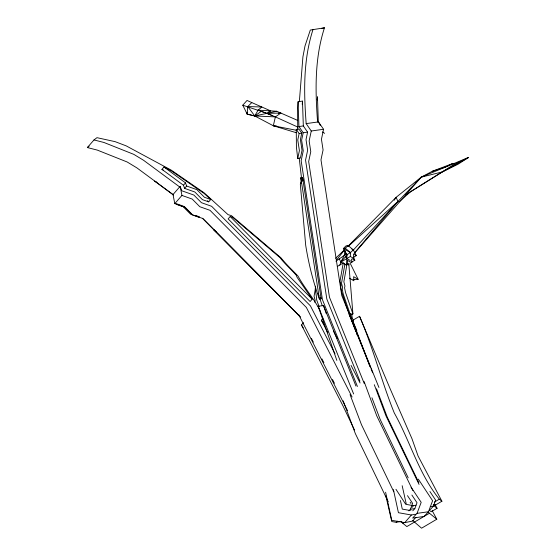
<?xml version="1.0" encoding="UTF-8"?>
<svg xmlns="http://www.w3.org/2000/svg" width="556" height="556" viewBox="0 0 556 556"><rect width="100%" height="100%" fill="white"/><g stroke="black" fill="none" stroke-linecap="round" stroke-linejoin="round"><path stroke-width="0.83" d="M346.464 265.205L346.986 254.655L343.309 248.532L346.096 245.842L348.098 245.53L353.289 249.887L356.375 255.621L353.56 257.282M347.639 264.517L348.807 263.829L348.751 265.017L347.041 263.864L343.858 281.816L344.928 285.944L344.588 287.855L345.554 292.602L352.921 313.918L350.579 315.301L343.212 293.985L342.246 289.238L342.586 287.327L341.516 283.199L344.699 265.247M339.862 265.184L340.932 262.029L350.308 256.497L350.495 252.584L353.289 249.887L351.851 249.081M256.351 116.357L247.17 114.133L247.767 106.543L251.798 102.582L270.577 110.852L276.728 111.269L297.467 120.318M359.906 381.089L326.824 299.052L305.55 160.121L307.649 150.231L306.015 139.563L307.593 132.133L303.326 125.934L302.478 101.109L298.085 101.72L297.564 108.211L297.745 129.513M299.343 101.727L302.909 56.914L304.994 45.988L310.304 30.052L324.468 27.8C314.599 58.345 315.189 90.329 317.594 122.014M302.221 104.347L302.478 101.109M317.212 99.92L317.462 96.772L318.338 122.32M344.831 250.214L344.379 255.135L340.932 262.029L345.776 264.809M315.488 286.173C314.682 290.795 316.774 295.312 316.656 299.913L319.109 306.634M315.516 288.057L314.07 296.209L315.134 300.337L314.8 302.249M345.95 264.837L343.24 262.96L340.001 281.225L341.071 285.353L340.731 287.264L341.669 292.15L347.396 309.018L355.944 331.626M296.265 129.402L299.128 133.558L297.766 139.994L299.399 150.655L297.724 158.523L300.358 158.154L302.033 150.287L300.4 139.625L301.762 133.19L298.899 129.027L296.265 129.402L296.417 147.125L297.724 158.523M298.085 101.72L298.933 126.546L303.194 132.752L301.623 140.181L303.256 150.843L301.157 160.733L322.431 299.663L357.438 386.496M313.042 29.398C303.18 59.944 303.764 91.928 306.168 123.613L311.256 131.007L309.143 140.981L310.776 151.649L308.67 161.546L329.451 297.21L364.298 383.64M306.168 123.613L318.47 121.896L323.557 129.284L321.444 139.257L323.078 149.932L320.979 159.822L341.759 295.486L378.942 387.483M296.313 132.724L273.309 125.753L275.387 116.892L280.843 113.07L267.04 113.341L242.784 105.202L247.01 100.455L251.798 102.582M301.22 181.18L300.337 184.39L305.682 245.189C308.587 263.53 313.028 281.461 319.401 299.024L321.159 298.78L302.575 177.461L300.817 177.711L301.22 181.18L302.978 180.936L302.575 177.461M300.886 183.362L301.54 180.985M408.882 510.874L410.425 509.22L412.622 503.368L407.485 495.646M412.76 510.811L414.818 508.608L417.014 502.756L411.878 495.035M418.327 479.126L432.61 500.741L428.467 511.756L424.068 516.468L412.642 518.074L417.042 513.355L421.184 502.339L411.065 487.167M430.226 509.588L433.367 506.224L435.647 500.15L429.913 491.511M242.784 105.202L247.17 114.133L254.745 115.961L258.067 110.178L261.834 107.002L247.767 106.543L254.745 115.961L273.309 125.753L296.932 130.396M394.204 200.216L396.108 197.317L421.295 177.135L432.283 171.283L452.508 163.603L454.092 163.784M347.097 254.884L340.932 262.029L339.202 258.853M336.331 260.312L344.366 250.075M354.645 252.723L397.964 201.446L421.295 177.135L468.638 157.397L458.033 164.228L442.437 171.894L405.484 194.941M347.542 410.655L299.191 315.641L202.85 218.529L192.647 214.922L185.065 207.284L174.786 203.635L173.013 194.551L136.88 167.87L127.143 161.977L97.307 150.099L87.361 147.555L93.999 139.931L96.966 137.673L115.099 141.648L126.17 145.86L171.109 170.053L204.115 192.793L228.092 214.685L231.379 215.603L280.905 257.762C286.152 264.302 292.234 270.042 298.016 276.075C304.417 287.932 313.779 298.287 319.971 310.429M161.949 169.351L163.992 167.008L171.922 171.276L204.073 193.432L210.731 199.507L208.688 201.849L202.405 199.632L194.836 192.001L184.592 188.366L183.459 185.238L161.949 169.351L163.388 170.129M173.013 194.551L180.165 186.343L181.756 190.764L193.863 195.059L201.432 202.69L211.641 206.304L310.429 305.876L335.018 353.818M183.459 185.238L185.502 182.896L163.992 167.008M184.592 188.366L186.635 186.024L185.502 182.896M174.786 203.635L181.937 195.427L180.165 186.343M230.184 216.548L228.141 218.89L310.123 301.526L312.166 299.184L297.05 277.256L296.237 275.22C291.01 269.194 284.887 264.044 280.029 257.664L232.471 217.187L230.184 216.548L312.166 299.184M354.221 253.425L421.295 177.135L442.437 171.894L468.638 157.397L452.911 165.153L410.62 191.653L399.145 201.835L397.964 201.446L396.108 197.317L347.917 246.336M354.513 430.024L342.913 405.755L301.484 324.968L303.527 322.626M327.811 332.724L321.389 320.2L322.918 318.442M385.892 496.035L391.758 521.535L396.254 522.334L397.276 521.16M411.968 507.44L413.497 505.682L415.902 505.209M385.593 492.22L391.785 520.326L404.733 522.626L411.377 515.002L415.304 514.23M415.916 517.275L412.594 521.083L404.733 522.626M352.893 250.534L397.964 201.446L348.098 246.51M415.325 183.126L421.295 177.135L417.563 180.721M350.336 260.521L346.791 258.575L345.582 256.851L346.986 254.655L350.495 252.584L343.309 248.532L345.304 248.219L348.098 245.53M335.602 258.283L344.282 249.991M87.361 147.555L89.141 146.193M335.921 261.202L346.576 253.842M298.009 127.178L275.387 116.892L254.745 115.961L261.292 111.318L272.496 115.662M258.067 110.178L270.577 110.852L267.04 113.341L275.387 116.892M337.381 266.414L343.24 262.96M351.906 261.952L354.832 260.229L353.296 257.379M369.893 366.369L352.518 320.423L359.544 316.281L390.375 389.325L411.982 438.74L418.07 455.996L441.909 501.227L434.882 505.369L433.61 504.334M434.438 502.054L439.358 499.156L441.909 501.227M401.237 521.549L402.808 523.286L404.254 522.438M434.903 504.271L437.072 508.302L431.213 511.756L429.267 510.165M412.58 520.409L421.573 528.2L436.801 519.221L429.461 513.251L406.853 526.574L402.808 523.286M452.508 163.603L444.967 167.266L432.283 171.283M258.116 115.585L254.745 115.961L256.33 115.446M268.993 111.367L270.577 110.852M321.722 28.453L324.468 27.8M254.745 115.961L276.728 111.269M411.016 510.054L409.411 510.366L402.273 509.101L400.445 500.504M396.254 522.334L400.848 521.438M298.933 126.546L303.326 125.934M311.256 131.007L323.557 129.284M303.194 132.752L307.593 132.133M299.128 133.558L301.762 133.19M336.825 360.399L318.213 306.286L323.488 305.55L355.958 386.086M410.425 509.22L414.818 508.608M430.24 506.662L433.367 506.224M417.042 513.355L428.467 511.756M278.32 113.354L280.843 113.07M353.011 279.446L358.14 279.327L350.071 263.051M273.309 125.753L276.756 126.073M413.497 505.682L406.36 504.417L402.169 485.708M411.377 515.002L398.43 512.708L393.398 489.586M93.999 139.931L103.951 142.482L133.787 154.359L143.524 160.253L179.651 186.934M210.731 199.507L204.448 197.29L196.88 189.659L186.635 186.024M195.566 215.429L199.493 216.819M198.833 217.181L190.715 214.31L183.139 206.679L176.509 204.323M181.937 195.427L192.223 199.076L199.799 206.714L210.008 210.321L306.349 307.433L352.094 396.998M176.405 203.691L183.299 206.137M156.917 182.333L154.686 181.138L173.521 195.038M356.375 255.621L353.484 254.043L353.845 258.443L350.308 256.497M352.163 258.769L354.832 260.229M358.14 279.327L353.63 276.68L353.873 280.787L349.383 278.146M322.508 131.946L324.628 133.336M433.173 505.126L437.072 508.302M345.304 248.219L350.495 252.584M207.471 200.744L208.688 201.849M216.291 232.06L213.706 229.704L299.858 316.545L298.593 314.453M202.46 218.265L300.504 317.094M184.064 206.408L191.639 214.046M439.358 499.156C418.793 473.948 410.099 441.096 394.287 412.99C381.416 381.187 373.18 347.834 359.544 316.281M428.356 512.034L429.461 513.251M410.126 502.283L410.988 503.527M405.713 504.271L395.962 489.28M321.389 320.2L324.044 324.6M301.484 324.968L303.263 327.922M432.137 510.568L436.801 519.221M318.47 121.896L320.27 125.336M333.419 331.008L337.339 338.646M351.058 365.396L360.073 382.973M311.388 338.319L313.327 342.107M321.924 358.87L323.884 362.686M332.495 379.47L334.448 383.286M418.877 482.754L387.261 417.132L376.509 388.825M419.064 484.443L385.94 415.784L374.292 384.71M408.201 477.799L380.089 419.238L371.943 397.776M412.865 490.552L376.732 415.791L364.076 381.479M393.787 491.761L361.504 424.77L350.058 394.628M388.199 501.714L355.347 433.597L343.198 400.827M353.644 393.968L318.213 306.286M353.449 320.881L352.115 317.719L351.781 313.605M352.518 320.423L356.82 330.618M349.015 314.189L355.228 329.597M355.548 330.396L370.379 367.182M371.026 368.781L372.638 372.777M356.556 333.239L357.473 335.657M320.624 297.231L321.159 298.78M323.488 305.55L326.309 313.751M318.074 293.478L318.922 295.931M320.047 299.197L322.292 305.737M345.213 251.027L345.992 255.1M300.817 177.711L319.401 299.024M299.184 157.772L301.554 178.469M351.559 259.138L351.858 262.807L347.41 260.361L347.764 264.684M348.807 263.829L352.921 313.918M350.44 313.598L350.579 315.301M351.649 316.725L351.753 318.442M247.128 112.444L247.17 114.133"/></g></svg>
